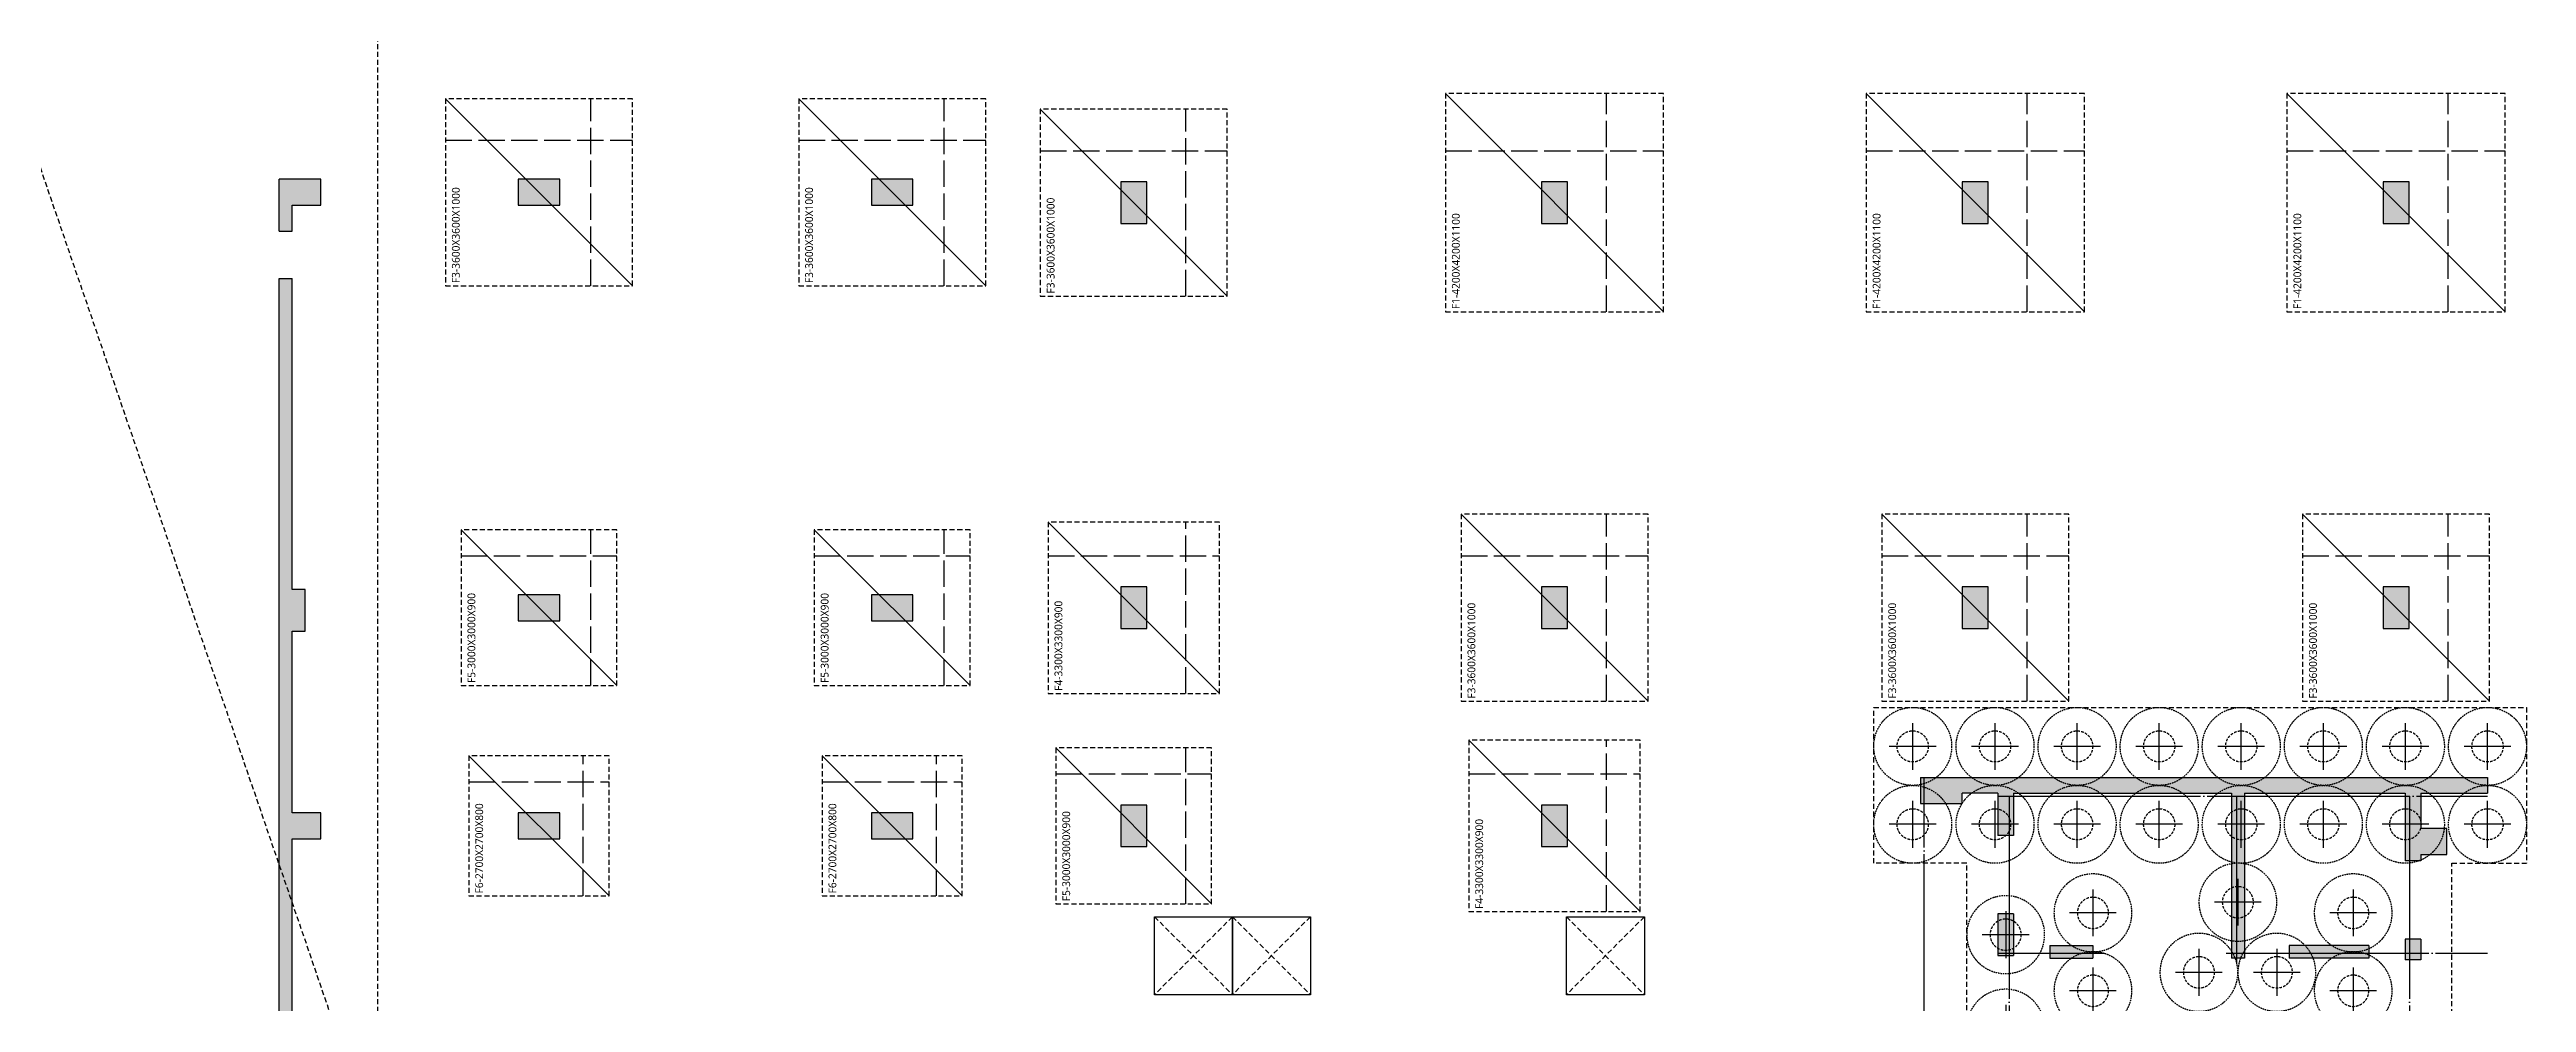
# Model space of a CAD drawing. Header units: millimetres. Extents: x 262481 to 2519995, y -394348 to 364571.
# Drawn here: x 2340174 to 2387855, y 56232 to 74580 of the extents above; entities that cross this region are included whole.
import ezdxf
from ezdxf.enums import TextEntityAlignment as Align

# ---------------------------------------------------------------- set-up
doc = ezdxf.new("R2010")
doc.units = ezdxf.units.MM
doc.header["$LTSCALE"] = 65
for name, pattern in [('XS-기초$0$CEN', [62, 60, -1, 0, -1]), ('XS-기초$0$HID', [2.3, 1.5, -0.8]), ('XS-기초$0$HID2', [7.5, 6, -1.5])]:
    doc.linetypes.add(name, pattern=pattern)
doc.layers.add('XS-기초$0$0106', color=30, linetype='XS-기초$0$HID', plot=False)
doc.layers.add('XS-기초$0$DEFPOINT', color=144, linetype='Continuous', plot=False)
for name, color, linetype in [('XS-기초$0$252', 252, 'Continuous'), ('XS-기초$0$BAR-B', 2, 'XS-기초$0$HID2'), ('XS-기초$0$CEN', 1, 'XS-기초$0$CEN'), ('XS-기초$0$MAT', 3, 'XS-기초$0$HID'), ('XS-기초$0$PILE', 3, 'XS-기초$0$HID'), ('XS-기초$0$WALL', 11, 'Continuous'), ('XS-기초$0$기초연단', 3, 'Continuous'), ('XS-기초$0$집수정-우수', 6, 'Continuous')]:
    doc.layers.add(name, color=color, linetype=linetype)
doc.styles.add('XS-기초$0$맑은고딕', font='malgun.ttf')

# ---------------------------------------------------------------- blocks, each defined once
blk = doc.blocks.new('XS-기초$0$A$C762E058C')
at = {"layer": 'XS-기초$0$252'}
h = blk.add_hatch(color=256, dxfattribs=at)
h.dxf.hatch_style = 1
h.paths.add_polyline_path([(6100, -22900), (5300, -22900), (5300, -23400), (6100, -23400)])
h.paths.add_polyline_path([(6100, -31000), (5300, -31000), (5300, -31500), (6100, -31500)])
h.paths.add_polyline_path([(6100, -39100), (5300, -39100), (5300, -39600), (6100, -39600)])
h.paths.add_polyline_path([(6100, -47200), (5300, -47200), (5300, -47700), (6100, -47700)])
h.paths.add_polyline_path([(6100, -55300), (5300, -55300), (5300, -55800), (6100, -55800)])
h.paths.add_polyline_path([(6100, -63400), (5300, -63400), (5300, -63900), (6100, -63900)])
h.paths.add_polyline_path([(50390, -22900), (50390, -23150), (44400, -23150), (44400, -23400), (43600, -23400), (43600, -23150), (40100, -23150), (40100, -23700), (39600, -23700), (39600, -23150), (34900, -23150), (34900, -23700), (34400, -23700), (34400, -23150), (26900, -23150), (26900, -23700), (26400, -23700), (26400, -22900)])
h.paths.add_polyline_path([(51300, -22900), (51300, -23150), (51800, -23150), (51800, -23700), (52300, -23700), (52300, -22900)])
h.paths.add_polyline_path([(40100, -28300), (40100, -27500), (39600, -27500), (39600, -28300)])
h.paths.add_polyline_path([(13600, -23700), (13600, -22900), (13100, -22900), (13100, -23700)])
h.paths.add_polyline_path([(13600, -28300), (13600, -27500), (13100, -27500), (13100, -28300)])
h.paths.add_polyline_path([(26900, -28300), (26900, -27500), (26400, -27500), (26400, -28300)])
h.paths.add_polyline_path([(18900, -23700), (18900, -22900), (18400, -22900), (18400, -23700)])
h.paths.add_polyline_path([(52300, -28300), (52300, -27500), (51800, -27500), (51800, -28300)])
h.paths.add_polyline_path([(44300, -28300), (44300, -27500), (43800, -27500), (43800, -28300)])
h.paths.add_polyline_path([(34900, -28300), (34900, -27500), (34400, -27500), (34400, -28300)])
h.paths.add_polyline_path([(18900, -28300), (18900, -27500), (18400, -27500), (18400, -28300)])
h.paths.add_polyline_path([(35050, -47200), (34250, -47200), (34250, -47700), (35050, -47700)])
h.paths.add_polyline_path([(40250, -47200), (39450, -47200), (39450, -47700), (40250, -47700)])
h.paths.add_polyline_path([(34900, -39750), (34900, -38950), (34400, -38950), (34400, -39750)])
h.paths.add_polyline_path([(40250, -39100), (39450, -39100), (39450, -39600), (40250, -39600)])
h.paths.add_polyline_path([(40100, -35100), (40100, -34300), (39600, -34300), (39600, -35100)])
h.paths.add_polyline_path([(44450, -39100), (43650, -39100), (43650, -39600), (44450, -39600)])
h.paths.add_polyline_path([(44300, -35100), (44300, -34300), (43800, -34300), (43800, -35100)])
h.paths.add_polyline_path([(34900, -35100), (34900, -34300), (34400, -34300), (34400, -35100)])
h.paths.add_polyline_path([(44450, -47200), (43650, -47200), (43650, -47700), (44450, -47700)])
h.paths.add_polyline_path([(44450, -63400), (43650, -63400), (43650, -63900), (44450, -63900)])
h.paths.add_polyline_path([(44450, -55300), (43650, -55300), (43650, -55800), (44450, -55800)])
h.paths.add_polyline_path([(52250, -63400), (51450, -63400), (51450, -63900), (52250, -63900)])
h.paths.add_polyline_path([(60350, -55300), (59550, -55300), (59550, -55800), (60350, -55800)])
h.paths.add_polyline_path([(52250, -55300), (51450, -55300), (51450, -55800), (52250, -55800)])
h.paths.add_polyline_path([(60350, -63400), (59550, -63400), (59550, -63900), (60350, -63900)])
h.paths.add_polyline_path([(52300, -35100), (52300, -34300), (51800, -34300), (51800, -35100)])
h.paths.add_polyline_path([(60300, -35100), (60300, -34300), (59800, -34300), (59800, -35100)])
h.paths.add_polyline_path([(60350, -39100), (59550, -39100), (59550, -39600), (60350, -39600)])
h.paths.add_polyline_path([(52250, -39100), (51450, -39100), (51450, -39600), (52250, -39600)])
h.paths.add_polyline_path([(60350, -47200), (59550, -47200), (59550, -47700), (60350, -47700)])
h.paths.add_polyline_path([(52250, -47200), (51450, -47200), (51450, -47700), (52250, -47700)])
h.paths.add_polyline_path([(60300, -23700), (60300, -22900), (59800, -22900), (59800, -23700)])
h.paths.add_polyline_path([(60300, -28300), (60300, -27500), (59800, -27500), (59800, -28300)])
h = blk.add_hatch(color=256, dxfattribs=at)
h.dxf.hatch_style = 1
h.paths.add_polyline_path([(35050, -54495), (34250, -54495), (34250, -54995), (35050, -54995)])
h.paths.add_polyline_path([(40280, -55295), (40480, -55295), (40480, -55985), (39665, -55985), (39665, -56285), (40480, -56285), (40480, -60480), (37300, -60480), (37300, -60730), (40480, -60730), (40480, -63825), (39180, -63825), (39180, -64125), (39300, -64125), (39300, -64625), (39800, -64625), (39800, -64125), (40480, -64125), (40480, -65410), (40780, -65410), (40780, -54495), (40280, -54495)])
h.paths.add_polyline_path([(34900, -64625), (34900, -64125), (35160, -64125), (35160, -63825), (33805, -63825), (33805, -57445), (34755, -57445), (34755, -56285), (36135, -56285), (36135, -55985), (34455, -55985), (34455, -57145), (33680, -57145), (32905, -57145), (32905, -55985), (31225, -55985), (31225, -56285), (32605, -56285), (32605, -57445), (33555, -57445), (33555, -63825), (32200, -63825), (32200, -64125), (33555, -64125), (33555, -65410), (33805, -65410), (33805, -64125), (34400, -64125), (34400, -64625)])
h.paths.add_polyline_path([(26565, -64625), (26565, -64125), (25700, -64125), (25700, -63825), (26815, -63825), (26815, -60730), (23820, -60730), (23820, -60480), (26815, -60480), (26815, -56285), (26185, -56285), (26185, -55985), (26940, -55985), (27695, -55985), (27695, -56285), (27065, -56285), (27065, -60480), (30060, -60480), (30060, -60730), (27065, -60730), (27065, -63825), (28180, -63825), (28180, -64125), (27065, -64125), (27065, -65410), (26815, -65410), (26815, -64625)])
h.paths.add_polyline_path([(18900, -64625), (18900, -64125), (20075, -64125), (20075, -65410), (20325, -65410), (20325, -64125), (21680, -64125), (21680, -63825), (20325, -63825), (20325, -57445), (21275, -57445), (21275, -56285), (22655, -56285), (22655, -55985), (20975, -55985), (20975, -57145), (20200, -57145), (19425, -57145), (19425, -55985), (17745, -55985), (17745, -56285), (19125, -56285), (19125, -57445), (20075, -57445), (20075, -63825), (18400, -63825), (18400, -64625)])
h.paths.add_polyline_path([(13100, -55785), (13100, -55985), (13100, -65410), (13400, -65410), (13400, -64325), (13900, -64325), (13900, -64125), (14700, -64125), (14700, -63825), (13400, -63825), (13400, -60730), (16580, -60730), (16580, -60480), (13400, -60480), (13400, -56285), (14215, -56285), (14215, -55985), (13900, -55985), (13900, -55785)])
h.paths.add_polyline_path([(31375, -54635), (31375, -54485), (23825, -54485), (23825, -54185), (26175, -54185), (26175, -51585), (27175, -51585), (27175, -51885), (26475, -51885), (26475, -54185), (31375, -54185), (31375, -51885), (30775, -51885), (30775, -51585), (31675, -51585), (31675, -54635)])
h.paths.add_polyline_path([(29585, -51585), (29585, -51885), (28265, -51885), (28265, -51585)], flags=17)
h.paths.add_polyline_path([(17480, -53885), (15385, -53885), (15385, -53185), (14385, -53185), (14385, -53885), (13100, -53885), (13100, -54185), (22025, -54185), (22025, -53885), (22025, -53115), (21725, -53115), (21725, -53885), (17730, -53885), (17730, -51050), (17480, -51050)])
h.paths.add_polyline_path([(15385, -51300), (15385, -51050), (16620, -51050), (16620, -51300)], flags=17)
h.paths.add_polyline_path([(21025, -51300), (21025, -51050), (20395, -51050), (20395, -51300)], flags=17)
h.paths.add_polyline_path([(21725, -51905), (21725, -51105), (22025, -51105), (22025, -51905)])
h.paths.add_polyline_path([(29690, -64125), (29690, -63825), (30090, -63825), (30090, -64125)])
h.paths.add_polyline_path([(29810, -63125), (30060, -63125), (30060, -61590), (29810, -61590)], flags=17)
h.paths.add_polyline_path([(29810, -56985), (30060, -56985), (30060, -57815), (29810, -57815)], flags=17)
h.paths.add_polyline_path([(29205, -56285), (30005, -56285), (30005, -55985), (29205, -55985)])
h.paths.add_polyline_path([(37670, -64125), (37670, -63825), (37270, -63825), (37270, -64125)])
h.paths.add_polyline_path([(37550, -63125), (37300, -63125), (37300, -61590), (37550, -61590)])
h.paths.add_polyline_path([(37550, -56985), (37300, -56985), (37300, -57815), (37550, -57815)])
h.paths.add_polyline_path([(38155, -56285), (37355, -56285), (37355, -55985), (38155, -55985)], flags=17)
h.paths.add_polyline_path([(24190, -64125), (24190, -63825), (23790, -63825), (23790, -64125)])
h.paths.add_polyline_path([(24070, -63125), (23820, -63125), (23820, -61590), (24070, -61590)])
h.paths.add_polyline_path([(24070, -56985), (23820, -56985), (23820, -57815), (24070, -57815)])
h.paths.add_polyline_path([(24675, -56285), (23875, -56285), (23875, -55985), (24675, -55985)])
h.paths.add_polyline_path([(16210, -64125), (16210, -63825), (16610, -63825), (16610, -64125)])
h.paths.add_polyline_path([(16330, -63125), (16580, -63125), (16580, -61590), (16330, -61590)], flags=17)
h.paths.add_polyline_path([(16330, -56985), (16580, -56985), (16580, -57815), (16330, -57815)], flags=17)
h.paths.add_polyline_path([(15725, -56285), (16525, -56285), (16525, -55985), (15725, -55985)], flags=17)
h.paths.add_polyline_path([(26775, -34300), (26575, -34300), (26575, -29350), (13100, -29350), (13100, -29650), (14385, -29650), (14385, -30350), (15385, -30350), (15385, -29650), (17480, -29650), (17480, -32530), (17730, -32530), (17730, -29650), (21725, -29650), (21725, -30465), (22025, -30465), (22025, -29650), (23375, -29650), (23375, -35190), (23675, -35190), (23675, -29650), (26275, -29650), (26275, -34200), (24785, -34200), (24785, -34500), (26275, -34500), (26275, -36300), (23375, -36300), (23375, -36600), (26575, -36600), (26575, -35100), (26775, -35100)])
h.paths.add_polyline_path([(13100, -47455), (13100, -47955), (14385, -47955), (14385, -48330), (15385, -48330), (15385, -47955), (20305, -47955), (20305, -48855), (21725, -48855), (21725, -49885), (22025, -49885), (22025, -48555), (20605, -48555), (20605, -47830), (20605, -47105), (22025, -47105), (22025, -46485), (22225, -46485), (22225, -45685), (21725, -45685), (21725, -45775), (21725, -46805), (20305, -46805), (20305, -47705), (15385, -47705), (15385, -47330), (14385, -47330), (14385, -47705), (13900, -47705), (13900, -47455)])
h.paths.add_polyline_path([(13900, -39100), (13100, -39100), (13100, -39600), (13900, -39600)], flags=17)
h.paths.add_polyline_path([(13900, -31000), (13100, -31000), (13100, -31500), (13900, -31500)], flags=17)
h.paths.add_polyline_path([(22225, -39750), (22225, -38950), (21725, -38950), (21725, -39825), (22025, -39825), (22025, -39750)])
h.paths.add_polyline_path([(26900, -39750), (26900, -38950), (26400, -38950), (26400, -39750)], flags=17)
h.paths.add_polyline_path([(26400, -45685), (26400, -46185), (23375, -46185), (23375, -46485), (23825, -46485), (23825, -49385), (24125, -49385), (24125, -46485), (28675, -46485), (28675, -49085), (25235, -49085), (25235, -49385), (29150, -49385), (29150, -49085), (28975, -49085), (28975, -46485), (31375, -46485), (31375, -49085), (30720, -49085), (30720, -49385), (31675, -49385), (31675, -46185), (26900, -46185), (26900, -45685)])
h.paths.add_polyline_path([(15385, -35250), (14385, -35250), (14385, -35625), (13100, -35625), (13100, -35875), (14385, -35875), (14385, -36250), (15385, -36250), (15385, -35875), (20305, -35875), (20305, -36775), (21725, -36775), (21725, -37805), (22025, -37805), (22025, -36475), (20605, -36475), (20605, -35750), (20605, -35025), (22025, -35025), (22025, -33695), (21725, -33695), (21725, -34725), (20305, -34725), (20305, -35625), (15385, -35625)])
h.paths.add_polyline_path([(14385, -41665), (13100, -41665), (13100, -41915), (14385, -41915), (14385, -42290), (15385, -42290), (15385, -41915), (17480, -41915), (17480, -44610), (17730, -44610), (17730, -41915), (21725, -41915), (21725, -42545), (22025, -42545), (22025, -41790), (22025, -41035), (21725, -41035), (21725, -41665), (17730, -41665), (17730, -38970), (17480, -38970), (17480, -41665), (15385, -41665), (15385, -41290), (14385, -41290)])
h.paths.add_polyline_path([(15385, -39220), (15385, -38970), (16620, -38970), (16620, -39220)], flags=17)
h.paths.add_polyline_path([(21025, -39220), (21025, -38970), (20395, -38970), (20395, -39220)], flags=17)
h.paths.add_polyline_path([(15385, -44360), (15385, -44610), (16620, -44610), (16620, -44360)], flags=17)
h.paths.add_polyline_path([(21025, -44360), (21025, -44610), (20395, -44610), (20395, -44360)], flags=17)
h.paths.add_polyline_path([(21725, -43755), (21725, -44555), (22025, -44555), (22025, -43755)])
h.paths.add_polyline_path([(15385, -32280), (15385, -32530), (16620, -32530), (16620, -32280)], flags=17)
h.paths.add_polyline_path([(21025, -32280), (21025, -32530), (20395, -32530), (20395, -32280)], flags=17)
h.paths.add_polyline_path([(21725, -31675), (21725, -32475), (22025, -32475), (22025, -31675)], flags=17)
edge = h.paths.add_edge_path()
edge.add_line((23375, -34500), (23375, -34200))
edge.add_line((28675, -49385), (29150, -49385))
blk = doc.blocks.new('XS-기초$0$PILE-600')
at = {"layer": 'XS-기초$0$DEFPOINT', "color": 173, "linetype": 'XS-기초$0$HID', "ltscale": 0.3}
blk.add_circle((0, 0), 750, dxfattribs=at)
at = {"layer": 'XS-기초$0$PILE', "linetype": 'Continuous'}
for p, q in [((-450, 0), (450, 0)), ((0, -450), (0, 450))]:
    blk.add_line(p, q, dxfattribs=at)
at = {"layer": 'XS-기초$0$PILE', "ltscale": 0.5}
blk.add_circle((0, 0), 300, dxfattribs=at)
blk = doc.blocks.new('XS-기초$0$F6')
at = {"layer": 'XS-기초$0$BAR-B', "ltscale": 1.3}
for p, q in [((850, 1350), (850, -1350)), ((-1350, -850), (1350, -850))]:
    blk.add_line(p, q, dxfattribs=at)
at = {"layer": 'XS-기초$0$DEFPOINT'}
blk.add_line((1350, 1350), (-1350, -1350), dxfattribs=at)
at = {"layer": 'XS-기초$0$MAT', "linetype": 'XS-기초$0$HID'}
blk.add_lwpolyline([(-1350, -1350), (1350, -1350), (1350, 1350), (-1350, 1350)], close=True, dxfattribs=at)
at = {"layer": 'XS-기초$0$DEFPOINT', "color": 1, "style": 'XS-기초$0$맑은고딕'}
blk.add_text('F6-2700X2700X800', height=150, dxfattribs=at).set_placement((-1300, 1150), align=Align.MIDDLE_LEFT)
blk = doc.blocks.new('XS-기초$0$F5')
at = {"layer": 'XS-기초$0$BAR-B', "ltscale": 1.3}
for p, q in [((1000, 1500), (1000, -1500)), ((-1500, -1000), (1500, -1000))]:
    blk.add_line(p, q, dxfattribs=at)
at = {"layer": 'XS-기초$0$DEFPOINT'}
blk.add_line((1500, 1500), (-1500, -1500), dxfattribs=at)
at = {"layer": 'XS-기초$0$MAT', "linetype": 'XS-기초$0$HID'}
blk.add_lwpolyline([(-1500, -1500), (1500, -1500), (1500, 1500), (-1500, 1500)], close=True, dxfattribs=at)
at = {"layer": 'XS-기초$0$DEFPOINT', "color": 1, "style": 'XS-기초$0$맑은고딕'}
blk.add_text('F5-3000X3000X900', height=150, dxfattribs=at).set_placement((-1450, 1300), align=Align.MIDDLE_LEFT)
blk = doc.blocks.new('XS-기초$0$F3')
at = {"layer": 'XS-기초$0$BAR-B', "ltscale": 1.3}
for p, q in [((1000, 1800), (1000, -1800)), ((-1800, -1000), (1800, -1000))]:
    blk.add_line(p, q, dxfattribs=at)
at = {"layer": 'XS-기초$0$DEFPOINT'}
blk.add_line((1800, 1800), (-1800, -1800), dxfattribs=at)
at = {"layer": 'XS-기초$0$MAT', "linetype": 'XS-기초$0$HID'}
blk.add_lwpolyline([(-1800, -1800), (1800, -1800), (1800, 1800), (-1800, 1800)], close=True, dxfattribs=at)
at = {"layer": 'XS-기초$0$DEFPOINT', "color": 1, "style": 'XS-기초$0$맑은고딕'}
blk.add_text('F3-3600X3600X1000', height=150, dxfattribs=at).set_placement((-1750, 1600), align=Align.MIDDLE_LEFT)
blk = doc.blocks.new('XS-기초$0$F4')
at = {"layer": 'XS-기초$0$BAR-B', "ltscale": 1.3}
for p, q in [((1000, 1650), (1000, -1650)), ((-1650, -1000), (1650, -1000))]:
    blk.add_line(p, q, dxfattribs=at)
at = {"layer": 'XS-기초$0$DEFPOINT'}
blk.add_line((1650, 1650), (-1650, -1650), dxfattribs=at)
at = {"layer": 'XS-기초$0$MAT', "linetype": 'XS-기초$0$HID'}
blk.add_lwpolyline([(-1650, -1650), (1650, -1650), (1650, 1650), (-1650, 1650)], close=True, dxfattribs=at)
at = {"layer": 'XS-기초$0$DEFPOINT', "color": 1, "style": 'XS-기초$0$맑은고딕'}
blk.add_text('F4-3300X3300X900', height=150, dxfattribs=at).set_placement((-1600, 1450), align=Align.MIDDLE_LEFT)
blk = doc.blocks.new('XS-기초$0$F1')
at = {"layer": 'XS-기초$0$BAR-B', "ltscale": 1.3}
for p, q in [((1000, 2100), (1000, -2100)), ((-2100, -1000), (2100, -1000))]:
    blk.add_line(p, q, dxfattribs=at)
at = {"layer": 'XS-기초$0$DEFPOINT'}
blk.add_line((2100, 2100), (-2100, -2100), dxfattribs=at)
at = {"layer": 'XS-기초$0$MAT', "linetype": 'XS-기초$0$HID'}
blk.add_lwpolyline([(-2100, -2100), (2100, -2100), (2100, 2100), (-2100, 2100)], close=True, dxfattribs=at)
at = {"layer": 'XS-기초$0$DEFPOINT', "color": 1, "style": 'XS-기초$0$맑은고딕'}
blk.add_text('F1-4200X4200X1100', height=150, dxfattribs=at).set_placement((-2050, 1900), align=Align.MIDDLE_LEFT)

msp = doc.modelspace()

# ---------------------------------------------------------------- linework, layer by layer
at = {"layer": 'XS-기초$0$0106'}
msp.add_line((2348170.5, 48454.4), (2239870.6, 364570.9), dxfattribs=at)
at = {"layer": 'XS-기초$0$CEN'}
for p, q in [((2376260.4, 51157.3), (2376260.4, 60562.3)), ((2377680.4, 60202.3), (2387105.4, 60202.3)), ((2377895.4, 60202.3), (2377895.4, 53462.3)), ((2382275.4, 60202.3), (2382275.4, 56992.3)), ((2385605.4, 60202.3), (2385605.4, 53462.3)), ((2377680.4, 57182.3), (2379730.1, 57182.3)), ((2382075.4, 57182.3), (2387105.4, 57182.3))]:
    msp.add_line(p, q, dxfattribs=at)
at = {"layer": 'XS-기초$0$WALL'}
for p, q in [((2345395.4, 72082.3), (2344595.4, 72082.3)), ((2344595.4, 71082.3), (2344595.4, 72082.3)), ((2345395.4, 71582.3), (2345395.4, 72082.3)), ((2349195.4, 72082.3), (2349195.4, 71582.3)), ((2349995.4, 72082.3), (2349195.4, 72082.3)), ((2349995.4, 71582.3), (2349995.4, 72082.3)), ((2355995.4, 72082.3), (2355995.4, 71582.3)), ((2356795.4, 72082.3), (2355995.4, 72082.3)), ((2356795.4, 71582.3), (2356795.4, 72082.3)), ((2361295.4, 72032.3), (2360795.4, 72032.3)), ((2360795.4, 72032.3), (2360795.4, 71232.3)), ((2361295.4, 71232.3), (2361295.4, 72032.3)), ((2369395.4, 72032.3), (2368895.4, 72032.3)), ((2368895.4, 72032.3), (2368895.4, 71232.3)), ((2369395.4, 71232.3), (2369395.4, 72032.3)), ((2377495.4, 72032.3), (2376995.4, 72032.3)), ((2376995.4, 72032.3), (2376995.4, 71232.3)), ((2377495.4, 71232.3), (2377495.4, 72032.3)), ((2385595.4, 72032.3), (2385095.4, 72032.3)), ((2385095.4, 72032.3), (2385095.4, 71232.3)), ((2385595.4, 71232.3), (2385595.4, 72032.3)), ((2344845.4, 71582.3), (2345395.4, 71582.3)), ((2344845.4, 71082.3), (2344845.4, 71582.3)), ((2349195.4, 71582.3), (2349995.4, 71582.3)), ((2355995.4, 71582.3), (2356795.4, 71582.3)), ((2344595.4, 71082.3), (2344845.4, 71082.3)), ((2360795.4, 71232.3), (2361295.4, 71232.3)), ((2368895.4, 71232.3), (2369395.4, 71232.3)), ((2376995.4, 71232.3), (2377495.4, 71232.3)), ((2385095.4, 71232.3), (2385595.4, 71232.3)), ((2344595.4, 46182.3), (2344595.4, 70172.3)), ((2344595.4, 70172.3), (2344845.4, 70172.3)), ((2344845.4, 64182.3), (2344845.4, 70172.3)), ((2345095.4, 64182.3), (2344845.4, 64182.3)), ((2345095.4, 63382.3), (2345095.4, 64182.3)), ((2349195.4, 64082.3), (2349195.4, 63582.3)), ((2349995.4, 64082.3), (2349195.4, 64082.3)), ((2349995.4, 63582.3), (2349995.4, 64082.3)), ((2355995.4, 64082.3), (2355995.4, 63582.3)), ((2356795.4, 64082.3), (2355995.4, 64082.3)), ((2356795.4, 63582.3), (2356795.4, 64082.3)), ((2361295.4, 64232.3), (2360795.4, 64232.3)), ((2360795.4, 64232.3), (2360795.4, 63432.3)), ((2361295.4, 63432.3), (2361295.4, 64232.3)), ((2369395.4, 64232.3), (2368895.4, 64232.3)), ((2368895.4, 64232.3), (2368895.4, 63432.3)), ((2369395.4, 63432.3), (2369395.4, 64232.3)), ((2377495.4, 64232.3), (2376995.4, 64232.3)), ((2376995.4, 64232.3), (2376995.4, 63432.3)), ((2377495.4, 63432.3), (2377495.4, 64232.3)), ((2385595.4, 64232.3), (2385095.4, 64232.3)), ((2385095.4, 64232.3), (2385095.4, 63432.3)), ((2385595.4, 63432.3), (2385595.4, 64232.3)), ((2349195.4, 63582.3), (2349995.4, 63582.3)), ((2355995.4, 63582.3), (2356795.4, 63582.3)), ((2360795.4, 63432.3), (2361295.4, 63432.3)), ((2368895.4, 63432.3), (2369395.4, 63432.3)), ((2376995.4, 63432.3), (2377495.4, 63432.3)), ((2385095.4, 63432.3), (2385595.4, 63432.3)), ((2344845.4, 59882.3), (2344845.4, 63382.3)), ((2344845.4, 63382.3), (2345095.4, 63382.3)), ((2376190.4, 60562.3), (2387105.4, 60562.3)), ((2376190.4, 60562.3), (2376190.4, 60062.3)), ((2387105.4, 60562.3), (2387105.4, 60262.3)), ((2377680.4, 60262.3), (2376990.4, 60262.3)), ((2376990.4, 60062.3), (2376990.4, 60262.3)), ((2377680.4, 60262.3), (2377680.4, 59447.3)), ((2377980.4, 60262.3), (2377980.4, 59447.3)), ((2377980.4, 60262.3), (2382175.4, 60262.3)), ((2382175.4, 60262.3), (2382175.4, 57082.3)), ((2382425.4, 60262.3), (2382425.4, 57082.3)), ((2382425.4, 60262.3), (2385520.4, 60262.3)), ((2385520.4, 60262.3), (2385520.4, 58962.3)), ((2385820.4, 60262.3), (2385820.4, 59582.3)), ((2385820.4, 60262.3), (2387105.4, 60262.3)), ((2345395.4, 59882.3), (2344845.4, 59882.3)), ((2345395.4, 59382.3), (2345395.4, 59882.3)), ((2349195.4, 59882.3), (2349195.4, 59382.3)), ((2349995.4, 59882.3), (2349195.4, 59882.3)), ((2349995.4, 59382.3), (2349995.4, 59882.3)), ((2355995.4, 59882.3), (2355995.4, 59382.3)), ((2356795.4, 59882.3), (2355995.4, 59882.3)), ((2356795.4, 59382.3), (2356795.4, 59882.3)), ((2361295.4, 60032.3), (2360795.4, 60032.3)), ((2360795.4, 60032.3), (2360795.4, 59232.3)), ((2361295.4, 59232.3), (2361295.4, 60032.3)), ((2369395.4, 60032.3), (2368895.4, 60032.3)), ((2368895.4, 60032.3), (2368895.4, 59232.3)), ((2369395.4, 59232.3), (2369395.4, 60032.3)), ((2376190.4, 60062.3), (2376990.4, 60062.3)), ((2344845.4, 54682.3), (2344845.4, 59382.3)), ((2344845.4, 59382.3), (2345395.4, 59382.3)), ((2349195.4, 59382.3), (2349995.4, 59382.3)), ((2355995.4, 59382.3), (2356795.4, 59382.3)), ((2360795.4, 59232.3), (2361295.4, 59232.3)), ((2368895.4, 59232.3), (2369395.4, 59232.3)), ((2377980.4, 59447.3), (2377680.4, 59447.3)), ((2386320.4, 59582.3), (2385820.4, 59582.3)), ((2386320.4, 59082.3), (2386320.4, 59582.3)), ((2385820.4, 58962.3), (2385520.4, 58962.3)), ((2385820.4, 59082.3), (2385820.4, 58962.3)), ((2385820.4, 59082.3), (2386320.4, 59082.3)), ((2377980.4, 57937.3), (2377680.4, 57937.3)), ((2377680.4, 57937.3), (2377680.4, 57137.3)), ((2377980.4, 57937.3), (2377980.4, 57137.3)), ((2378680.4, 57332.3), (2379510.4, 57332.3)), ((2378680.4, 57332.3), (2378680.4, 57082.3)), ((2379510.4, 57332.3), (2379510.4, 57082.3)), ((2384820.4, 57332.3), (2383285.4, 57332.3)), ((2383285.4, 57332.3), (2383285.4, 57082.3)), ((2384820.4, 57332.3), (2384820.4, 57082.3)), ((2385520.4, 57452.3), (2385520.4, 57052.3)), ((2385820.4, 57452.3), (2385520.4, 57452.3)), ((2385820.4, 57452.3), (2385820.4, 57052.3)), ((2377680.4, 57137.3), (2377980.4, 57137.3)), ((2378680.4, 57082.3), (2379510.4, 57082.3)), ((2382425.4, 57082.3), (2382175.4, 57082.3)), ((2384820.4, 57082.3), (2383285.4, 57082.3)), ((2385820.4, 57052.3), (2385520.4, 57052.3))]:
    msp.add_line(p, q, dxfattribs=at)
at = {"layer": 'XS-기초$0$기초연단', "linetype": 'XS-기초$0$HID'}
for p, q in [((2346495.4, 45732.3), (2346495.4, 94532.3)), ((2375290.4, 58912.3), (2375290.4, 61912.3)), ((2375290.4, 61912.3), (2387855.4, 61912.3)), ((2387855.4, 61912.3), (2387855.4, 58912.3)), ((2377080.4, 58912.3), (2375290.4, 58912.3)), ((2377080.4, 55932.3), (2377080.4, 58912.3)), ((2386420.4, 58912.3), (2387855.4, 58912.3)), ((2386420.4, 54962.3), (2386420.4, 58912.3))]:
    msp.add_line(p, q, dxfattribs=at)
at = {"layer": 'XS-기초$0$집수정-우수', "linetype": 'XS-기초$0$HID'}
for p, q in [((2361445.4, 57882.3), (2362945.4, 56382.3)), ((2362945.4, 57882.3), (2361445.4, 56382.3)), ((2362945.4, 57882.3), (2364445.4, 56382.3)), ((2364445.4, 57882.3), (2362945.4, 56382.3)), ((2369375.4, 57882.3), (2370875.4, 56382.3)), ((2370875.4, 57882.3), (2369375.4, 56382.3))]:
    msp.add_line(p, q, dxfattribs=at)
at = {"layer": 'XS-기초$0$집수정-우수'}
for points in [[(2362945.4, 57882.3), (2362945.4, 56382.3), (2361445.4, 56382.3), (2361445.4, 57882.3)], [(2364445.4, 57882.3), (2364445.4, 56382.3), (2362945.4, 56382.3), (2362945.4, 57882.3)], [(2370875.4, 57882.3), (2370875.4, 56382.3), (2369375.4, 56382.3), (2369375.4, 57882.3)]]:
    msp.add_lwpolyline(points, close=True, dxfattribs=at)

# ---------------------------------------------------------------- block references
at = {"layer": 'XS-기초$0$252', "rotation": 90}
msp.add_blockref('XS-기초$0$A$C762E058C', (2321695.4, 19782.3), dxfattribs=at)
at = {"layer": 'XS-기초$0$MAT', "rotation": 90}
for name, p in [('XS-기초$0$F3', (2349595.4, 71832.3)), ('XS-기초$0$F3', (2356395.4, 71832.3)), ('XS-기초$0$F3', (2361045.4, 71632.3)), ('XS-기초$0$F1', (2369145.4, 71632.3)), ('XS-기초$0$F1', (2377245.4, 71632.3)), ('XS-기초$0$F1', (2385345.4, 71632.3)), ('XS-기초$0$F5', (2349595.4, 63832.3)), ('XS-기초$0$F5', (2356395.4, 63832.3)), ('XS-기초$0$F4', (2361045.4, 63832.3)), ('XS-기초$0$F3', (2369145.4, 63832.3)), ('XS-기초$0$F3', (2377245.4, 63832.3)), ('XS-기초$0$F3', (2385345.4, 63832.3)), ('XS-기초$0$F5', (2361045.4, 59632.3)), ('XS-기초$0$F4', (2369145.4, 59632.3)), ('XS-기초$0$F6', (2349595.4, 59632.3)), ('XS-기초$0$F6', (2356395.4, 59632.3))]:
    msp.add_blockref(name, p, dxfattribs=at)
at = {"layer": 'XS-기초$0$PILE', "rotation": 90}
for p in [(2376040.4, 61162.3), (2377625.4, 61162.3), (2379205.4, 61162.3), (2380785.4, 61162.3), (2382365.4, 61162.3), (2383945.4, 61162.3), (2385525.4, 61162.3), (2387105.4, 61162.3), (2376040.4, 59662.3), (2377625.4, 59662.3), (2379205.4, 59662.3), (2380785.4, 59662.3), (2382365.4, 59662.3), (2383945.4, 59662.3), (2385525.4, 59662.3), (2387105.4, 59662.3)]:
    msp.add_blockref('XS-기초$0$PILE-600', p, dxfattribs=at)
at = {"layer": 'XS-기초$0$PILE', "xscale": -1, "rotation": 89.99999999999928}
for p in [(2379510.4, 57957.3), (2382300.4, 58162.3), (2384520.4, 57957.3), (2377830.4, 57537.3), (2381550.4, 56812.3), (2383050.4, 56812.3), (2379510.4, 56457.3), (2384520.4, 56457.3), (2377830.4, 55737.3)]:
    msp.add_blockref('XS-기초$0$PILE-600', p, dxfattribs=at)

doc.saveas('drawing.dxf')
